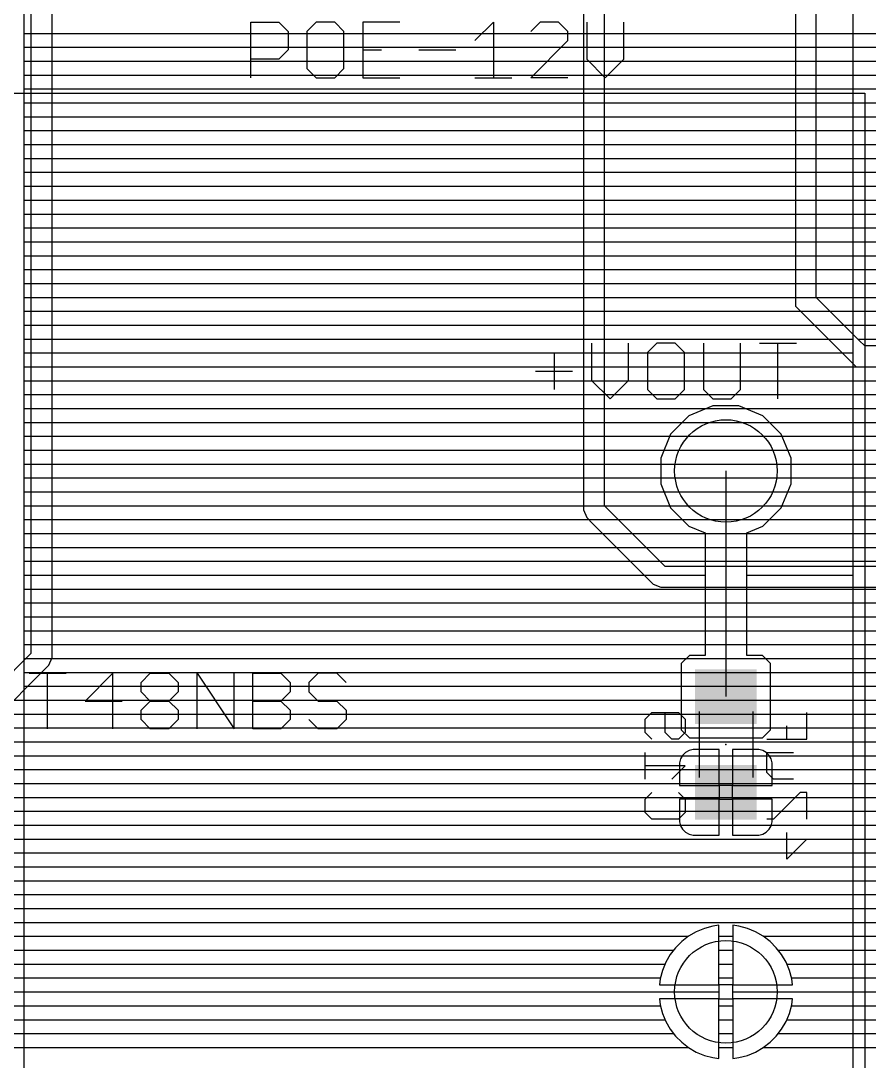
# Model space of a CAD drawing. Extents: x -0.64 to 6, y -0.15 to 7.8.
# Drawn here: x 3.218 to 4.195, y 1.2 to 2.399 of the extents above; entities that cross this region are included whole.
import ezdxf

# ---------------------------------------------------------------- set-up
doc = ezdxf.new("R2010")
doc.units = 0
for name, color, linetype in [('1', 22, 'CONTINUOUS'), ('16', 175, 'CONTINUOUS'), ('17', 82, 'CONTINUOUS'), ('21', 253, 'CONTINUOUS'), ('24', 7, 'CONTINUOUS'), ('26', 253, 'CONTINUOUS'), ('28', 253, 'CONTINUOUS'), ('52', 253, 'CONTINUOUS')]:
    doc.layers.add(name, color=color, linetype=linetype)

# ---------------------------------------------------------------- blocks, each defined once
blk = doc.blocks.new('RECT')
blk.add_solid([(-0.5, -0.5), (0.5, -0.5), (-0.5, 0.5), (0.5, 0.5)])
blk = doc.blocks.new('ROUNDP')
blk.add_circle((0, 0), 0.5)

msp = doc.modelspace()

# ---------------------------------------------------------------- linework, layer by layer
at = {"layer": '1'}
for p, q in [((3.866, 3.444774), (3.866, 1.835226)), ((3.89, 1.84), (3.89, 3.44)), ((3.222, -0.072151), (3.222, 3.326)), ((4.11, 3.3), (4.11, 2.07)), ((4.134, 2.079941), (4.134, 3.290059)), ((3.222, 2.384), (3.866, 2.384)), ((3.89, 2.384), (4.11, 2.384)), ((4.134, 2.384), (5.640059, 2.384)), ((3.222, 2.368), (3.866, 2.368)), ((3.89, 2.368), (4.11, 2.368)), ((4.134, 2.368), (5.044059, 2.368)), ((3.222, 2.352), (3.866, 2.352)), ((3.89, 2.352), (4.11, 2.352)), ((4.134, 2.352), (5.028059, 2.352)), ((3.222, 2.336), (3.866, 2.336)), ((3.89, 2.336), (4.11, 2.336)), ((4.134, 2.336), (5.012059, 2.336)), ((3.222, 2.32), (3.866, 2.32)), ((3.89, 2.32), (4.11, 2.32)), ((4.134, 2.32), (4.996059, 2.32)), ((3.222, 2.304), (3.866, 2.304)), ((3.89, 2.304), (4.11, 2.304)), ((4.134, 2.304), (4.980059, 2.304)), ((3.222, 2.288), (3.866, 2.288)), ((3.89, 2.288), (4.11, 2.288)), ((4.134, 2.288), (4.964059, 2.288)), ((3.222, 2.272), (3.866, 2.272)), ((3.89, 2.272), (4.11, 2.272)), ((4.134, 2.272), (4.927825, 2.272)), ((3.222, 2.256), (3.866, 2.256)), ((3.89, 2.256), (4.11, 2.256)), ((4.134, 2.256), (4.927386, 2.256)), ((3.222, 2.24), (3.866, 2.24)), ((3.89, 2.24), (4.11, 2.24)), ((4.134, 2.24), (4.927386, 2.24)), ((3.222, 2.224), (3.866, 2.224)), ((3.89, 2.224), (4.11, 2.224)), ((4.134, 2.224), (4.927386, 2.224)), ((3.222, 2.208), (3.866, 2.208)), ((3.89, 2.208), (4.11, 2.208)), ((4.134, 2.208), (4.538084, 2.208)), ((3.222, 2.192), (3.866, 2.192)), ((3.89, 2.192), (4.11, 2.192)), ((4.134, 2.192), (4.522084, 2.192)), ((3.222, 2.176), (3.866, 2.176)), ((3.89, 2.176), (4.11, 2.176)), ((4.134, 2.176), (4.5095, 2.176)), ((3.222, 2.16), (3.866, 2.16)), ((3.89, 2.16), (4.11, 2.16)), ((4.134, 2.16), (4.5095, 2.16)), ((3.222, 2.144), (3.866, 2.144)), ((3.89, 2.144), (4.11, 2.144)), ((4.134, 2.144), (4.5095, 2.144)), ((3.222, 2.128), (3.866, 2.128)), ((3.89, 2.128), (4.11, 2.128)), ((4.134, 2.128), (4.5095, 2.128)), ((3.222, 2.112), (3.866, 2.112)), ((3.89, 2.112), (4.11, 2.112)), ((4.134, 2.112), (4.520583, 2.112)), ((3.222, 2.096), (3.866, 2.096)), ((3.89, 2.096), (4.11, 2.096)), ((4.134, 2.096), (4.536583, 2.096)), ((3.222, 2.08), (3.866, 2.08)), ((3.89, 2.08), (4.11, 2.08)), ((4.134, 2.08), (4.915452, 2.08)), ((4.183595, 2.030346), (4.134, 2.079941)), ((3.222, 2.064), (3.866, 2.064)), ((3.89, 2.064), (4.116, 2.064)), ((4.11, 2.07), (4.18, 2)), ((4.149941, 2.064), (4.9085, 2.064)), ((3.222, 2.048), (3.866, 2.048)), ((3.89, 2.048), (4.132, 2.048)), ((4.165941, 2.048), (4.910875, 2.048)), ((3.222, 2.032), (3.866, 2.032)), ((3.89, 2.032), (4.148, 2.032)), ((4.181941, 2.032), (4.925284, 2.032)), ((4.189941, 2.024), (4.183595, 2.030346)), ((3.222, 2.016), (3.866, 2.016)), ((3.89, 2.016), (4.164, 2.016)), ((4.975617, 2.024), (4.189941, 2.024)), ((3.222, 2), (3.866, 2)), ((3.89, 2), (4.18, 2)), ((4.18, 2), (5, 2)), ((3.222, 1.984), (3.866, 1.984)), ((3.89, 1.984), (5.016, 1.984)), ((3.222, 1.968), (3.866, 1.968)), ((3.89, 1.968), (5.032, 1.968)), ((3.222, 1.952), (3.866, 1.952)), ((3.89, 1.952), (5.048, 1.952)), ((3.222, 1.936), (3.866, 1.936)), ((3.89, 1.936), (5.05, 1.936)), ((3.222, 1.92), (3.866, 1.92)), ((3.89, 1.92), (5.05, 1.92)), ((3.222, 1.904), (3.866, 1.904)), ((3.89, 1.904), (5.05, 1.904)), ((3.222, 1.888), (3.866, 1.888)), ((3.89, 1.888), (5.05, 1.888)), ((3.222, 1.872), (3.866, 1.872)), ((3.89, 1.872), (5.05, 1.872)), ((3.222, 1.856), (3.866, 1.856)), ((3.89, 1.856), (5.05, 1.856)), ((3.222, 1.84), (3.866, 1.84)), ((3.866, 1.835226), (3.869654, 1.826405)), ((3.96, 1.77), (3.89, 1.84)), ((3.89, 1.84), (5.05, 1.84)), ((3.222, 1.824), (3.872059, 1.824)), ((3.869654, 1.826405), (3.876405, 1.819654)), ((3.906, 1.824), (5.05, 1.824)), ((3.876405, 1.819654), (3.946405, 1.749654)), ((3.222, 1.808), (3.888059, 1.808)), ((3.922, 1.808), (5.038, 1.808)), ((3.222, 1.792), (3.904059, 1.792)), ((3.938, 1.792), (5.022, 1.792)), ((3.222, 1.776), (3.920059, 1.776)), ((3.954, 1.776), (5.006, 1.776)), ((5, 1.77), (3.96, 1.77)), ((3.222, 1.76), (3.936059, 1.76)), ((3.946405, 1.749654), (3.955226, 1.746)), ((3.222, 1.744), (5.122059, 1.744)), ((3.955226, 1.746), (5.004774, 1.746)), ((3.222, 1.728), (5.140398, 1.728)), ((3.222, 1.712), (5.196, 1.712)), ((3.222, 1.696), (5.196, 1.696)), ((3.222, 1.68), (4.752584, 1.68)), ((3.222, 1.664), (4.736584, 1.664)), ((3.222, 1.648), (4.720584, 1.648)), ((3.222, 1.632), (4.7195, 1.632)), ((3.222, 1.616), (4.7195, 1.616)), ((3.222, 1.6), (4.7195, 1.6)), ((3.222, 1.584), (4.726083, 1.584)), ((3.222, 1.568), (4.742083, 1.568)), ((3.222, 1.552), (4.758083, 1.552)), ((3.222, 1.536), (5.196, 1.536)), ((3.222, 1.52), (5.196, 1.52)), ((3.222, 1.504), (5.196, 1.504)), ((3.222, 1.488), (5.196, 1.488)), ((3.222, 1.472), (5.196, 1.472)), ((3.222, 1.456), (5.196, 1.456)), ((3.222, 1.44), (5.196, 1.44)), ((3.222, 1.424), (5.196, 1.424)), ((3.222, 1.408), (5.196, 1.408)), ((3.222, 1.392), (5.196, 1.392)), ((3.222, 1.376), (4.759834, 1.376)), ((3.222, 1.36), (4.743834, 1.36)), ((4.014935, 1.355737), (4.005178, 1.353122)), ((4.022, 1.356667), (4.014935, 1.355737)), ((4.022, 1.288), (4.022, 1.356667)), ((4.038, 1.356667), (4.038, 1.288)), ((4.045065, 1.355737), (4.038, 1.356667)), ((4.054822, 1.353122), (4.045065, 1.355737)), ((3.222, 1.344), (3.98683, 1.344)), ((3.987099, 1.344206), (3.979085, 1.338057)), ((3.995846, 1.349257), (3.987099, 1.344206)), ((4.005178, 1.353122), (3.995846, 1.349257)), ((4.022, 1.344), (4.038, 1.344)), ((4.064154, 1.349257), (4.054822, 1.353122)), ((4.072901, 1.344206), (4.064154, 1.349257)), ((4.080915, 1.338057), (4.072901, 1.344206)), ((4.07317, 1.344), (4.727834, 1.344)), ((3.971943, 1.330915), (3.965794, 1.322901)), ((3.979085, 1.338057), (3.971943, 1.330915)), ((4.088057, 1.330915), (4.080915, 1.338057)), ((4.094206, 1.322901), (4.088057, 1.330915)), ((3.222, 1.328), (3.969706, 1.328)), ((3.965794, 1.322901), (3.960743, 1.314154)), ((4.022, 1.328), (4.038, 1.328)), ((4.090294, 1.328), (4.722, 1.328)), ((4.099257, 1.314154), (4.094206, 1.322901)), ((3.222, 1.312), (3.959851, 1.312)), ((3.960743, 1.314154), (3.956878, 1.304822)), ((4.022, 1.312), (4.038, 1.312)), ((4.103122, 1.304822), (4.099257, 1.314154)), ((4.100149, 1.312), (4.722, 1.312)), ((3.222, 1.296), (3.954514, 1.296)), ((3.954263, 1.295065), (3.953333, 1.288)), ((3.956878, 1.304822), (3.954263, 1.295065)), ((4.022, 1.296), (4.038, 1.296)), ((4.105737, 1.295065), (4.103122, 1.304822)), ((4.105486, 1.296), (4.722, 1.296)), ((4.106667, 1.288), (4.105737, 1.295065)), ((3.953333, 1.288), (4.021999, 1.288)), ((4.021999, 1.288), (4.021999, 1.272)), ((4.038, 1.288), (4.022, 1.288)), ((4.038, 1.272), (4.038, 1.288)), ((4.038, 1.288), (4.106667, 1.288)), ((3.222, 1.28), (4.021999, 1.28)), ((4.021999, 1.272), (3.953333, 1.272)), ((3.953333, 1.272), (3.954263, 1.264935)), ((4.022, 1.203333), (4.022, 1.271999)), ((4.022, 1.271999), (4.038, 1.271999)), ((4.038, 1.28), (4.723833, 1.28)), ((4.106667, 1.272), (4.038, 1.272)), ((4.038, 1.271999), (4.038, 1.203333)), ((4.105737, 1.264935), (4.106667, 1.272)), ((3.222, 1.264), (3.954514, 1.264)), ((3.954263, 1.264935), (3.956878, 1.255178)), ((4.022, 1.264), (4.038, 1.264)), ((4.103122, 1.255178), (4.105737, 1.264935)), ((4.105486, 1.264), (4.739833, 1.264)), ((3.222, 1.248), (3.959851, 1.248)), ((3.956878, 1.255178), (3.960743, 1.245846)), ((4.022, 1.248), (4.038, 1.248)), ((4.099257, 1.245846), (4.103122, 1.255178)), ((4.100149, 1.248), (4.755833, 1.248)), ((3.960743, 1.245846), (3.965794, 1.237099)), ((3.965794, 1.237099), (3.971943, 1.229085)), ((4.088057, 1.229085), (4.094206, 1.237099)), ((4.094206, 1.237099), (4.099257, 1.245846)), ((3.222, 1.232), (3.969706, 1.232)), ((3.971943, 1.229085), (3.979085, 1.221943)), ((4.022, 1.232), (4.038, 1.232)), ((4.080915, 1.221943), (4.088057, 1.229085)), ((4.090294, 1.232), (4.910875, 1.232)), ((3.222, 1.216), (3.986829, 1.216)), ((3.979085, 1.221943), (3.987099, 1.215794)), ((3.987099, 1.215794), (3.995846, 1.210743)), ((3.995846, 1.210743), (4.005178, 1.206878)), ((4.022, 1.216), (4.038, 1.216)), ((4.054822, 1.206878), (4.064154, 1.210743)), ((4.064154, 1.210743), (4.072901, 1.215794)), ((4.072901, 1.215794), (4.080915, 1.221943)), ((4.07317, 1.216), (4.9085, 1.216)), ((4.005178, 1.206878), (4.014935, 1.204263)), ((4.014935, 1.204263), (4.022, 1.203333)), ((4.038, 1.203333), (4.045065, 1.204263)), ((4.045065, 1.204263), (4.054822, 1.206878))]:
    msp.add_line(p, q, dxfattribs=at)
at = {"layer": '16'}
for p, q in [((4.176, 4.494774), (4.176, 1.055226)), ((3.23, 1.67), (3.23, 3.23)), ((3.254, 1.665226), (3.254, 3.172059)), ((3.254, 2.384), (4.176, 2.384)), ((3.254, 2.368), (4.176, 2.368)), ((3.254, 2.352), (4.176, 2.352)), ((3.254, 2.336), (4.176, 2.336)), ((3.254, 2.32), (4.176, 2.32)), ((3.254, 2.304), (4.176, 2.304)), ((3.254, 2.288), (4.176, 2.288)), ((3.254, 2.272), (4.176, 2.272)), ((3.254, 2.256), (4.176, 2.256)), ((3.254, 2.24), (4.176, 2.24)), ((3.254, 2.224), (4.176, 2.224)), ((3.254, 2.208), (4.176, 2.208)), ((3.254, 2.192), (4.176, 2.192)), ((3.254, 2.176), (4.176, 2.176)), ((3.254, 2.16), (4.176, 2.16)), ((3.254, 2.144), (4.176, 2.144)), ((3.254, 2.128), (4.176, 2.128)), ((3.254, 2.112), (4.176, 2.112)), ((3.254, 2.096), (4.176, 2.096)), ((3.254, 2.08), (4.176, 2.08)), ((3.254, 2.064), (4.176, 2.064)), ((3.254, 2.048), (4.176, 2.048)), ((3.254, 2.032), (4.176, 2.032)), ((3.254, 2.016), (4.176, 2.016)), ((3.254, 2), (4.176, 2)), ((3.254, 1.984), (4.176, 1.984)), ((3.254, 1.968), (4.176, 1.968)), ((4.01507, 1.955055), (3.987485, 1.943629)), ((4.044929, 1.955055), (4.01507, 1.955055)), ((4.072515, 1.943629), (4.044929, 1.955055)), ((3.254, 1.952), (4.007695, 1.952)), ((3.987485, 1.943629), (3.966371, 1.922515)), ((4.052305, 1.952), (4.176, 1.952)), ((4.093629, 1.922515), (4.072515, 1.943629)), ((3.254, 1.936), (3.979856, 1.936)), ((4.080144, 1.936), (4.176, 1.936)), ((3.254, 1.92), (3.965329, 1.92)), ((3.966371, 1.922515), (3.954945, 1.894929)), ((4.105055, 1.894929), (4.093629, 1.922515)), ((4.094671, 1.92), (4.176, 1.92)), ((3.254, 1.904), (3.958702, 1.904)), ((3.954945, 1.894929), (3.954945, 1.86507)), ((4.101298, 1.904), (4.176, 1.904)), ((4.105055, 1.86507), (4.105055, 1.894929)), ((3.254, 1.888), (3.954945, 1.888)), ((4.105055, 1.888), (4.176, 1.888)), ((3.254, 1.872), (3.954945, 1.872)), ((4.03, 1.88), (4.03, 1.620118)), ((4.105055, 1.872), (4.176, 1.872)), ((3.954945, 1.86507), (3.966371, 1.837485)), ((4.093629, 1.837485), (4.105055, 1.86507)), ((3.254, 1.856), (3.958702, 1.856)), ((4.101298, 1.856), (4.176, 1.856)), ((3.254, 1.84), (3.965329, 1.84)), ((3.966371, 1.837485), (3.987485, 1.816371)), ((4.072515, 1.816371), (4.093629, 1.837485)), ((4.09467, 1.84), (4.176, 1.84)), ((3.254, 1.824), (3.979856, 1.824)), ((4.080144, 1.824), (4.176, 1.824)), ((3.987485, 1.816371), (4.006, 1.808702)), ((4.054, 1.808702), (4.072515, 1.816371)), ((3.254, 1.808), (4.006, 1.808)), ((4.006, 1.808702), (4.006, 1.667614)), ((4.054, 1.667614), (4.054, 1.808702)), ((4.054, 1.808), (4.176, 1.808)), ((3.254, 1.792), (4.006, 1.792)), ((4.054, 1.792), (4.176, 1.792)), ((3.254, 1.776), (4.006, 1.776)), ((4.054, 1.776), (4.176, 1.776)), ((3.254, 1.76), (4.006, 1.76)), ((4.054, 1.76), (4.176, 1.76)), ((3.254, 1.744), (4.006, 1.744)), ((4.054, 1.744), (4.176, 1.744)), ((3.254, 1.728), (4.006, 1.728)), ((4.054, 1.728), (4.176, 1.728)), ((3.254, 1.712), (4.006, 1.712)), ((4.054, 1.712), (4.176, 1.712)), ((3.254, 1.696), (4.006, 1.696)), ((4.054, 1.696), (4.176, 1.696)), ((3.254, 1.68), (4.006, 1.68)), ((4.054, 1.68), (4.176, 1.68)), ((3.14, 1.58), (3.23, 1.67)), ((3.987939, 1.667614), (3.978567, 1.658242)), ((4.006, 1.667614), (3.987939, 1.667614)), ((4.07206, 1.667614), (4.054, 1.667614)), ((4.081433, 1.658242), (4.07206, 1.667614)), ((3.243595, 1.649654), (3.250346, 1.656405)), ((3.250346, 1.656405), (3.254, 1.665226)), ((3.253492, 1.664), (3.984325, 1.664)), ((3.978567, 1.658242), (3.978567, 1.581995)), ((4.075674, 1.664), (4.176, 1.664)), ((4.081433, 1.581995), (4.081433, 1.658242)), ((3.153595, 1.559654), (3.243595, 1.649654)), ((3.241941, 1.648), (3.978567, 1.648)), ((4.081433, 1.648), (4.176, 1.648)), ((3.225941, 1.632), (3.978567, 1.632)), ((4.081433, 1.632), (4.176, 1.632)), ((3.209941, 1.616), (3.978567, 1.616)), ((4.081433, 1.616), (4.176, 1.616)), ((3.193941, 1.6), (3.978567, 1.6)), ((4.081433, 1.6), (4.176, 1.6)), ((3.177941, 1.584), (3.978567, 1.584)), ((3.978567, 1.581995), (3.987939, 1.572622)), ((4.07206, 1.572622), (4.081433, 1.581995)), ((4.081433, 1.584), (4.176, 1.584)), ((3.987939, 1.572622), (4.07206, 1.572622)), ((3.161941, 1.568), (4.176, 1.568)), ((3.987619, 1.558151), (3.983515, 1.555781)), ((3.992197, 1.559378), (3.987619, 1.558151)), ((4.022252, 1.559378), (3.992197, 1.559378)), ((4.022252, 1.517631), (4.022252, 1.559378)), ((4.067803, 1.559378), (4.037748, 1.559378)), ((4.037748, 1.559378), (4.037748, 1.517631)), ((4.072381, 1.558151), (4.067803, 1.559378)), ((4.076485, 1.555781), (4.072381, 1.558151)), ((2.077269, 1.552), (3.979915, 1.552)), ((3.977794, 1.548326), (3.976567, 1.543748)), ((3.980163, 1.55243), (3.977794, 1.548326)), ((3.983515, 1.555781), (3.980163, 1.55243)), ((4.022252, 1.552), (4.037748, 1.552)), ((4.079837, 1.55243), (4.076485, 1.555781)), ((4.082206, 1.548326), (4.079837, 1.55243)), ((4.080085, 1.552), (4.176, 1.552)), ((4.083433, 1.543748), (4.082206, 1.548326)), ((2.062913, 1.536), (3.976567, 1.536)), ((3.976567, 1.543748), (3.976567, 1.51763)), ((4.022252, 1.536), (4.037748, 1.536)), ((4.083433, 1.51763), (4.083433, 1.543748)), ((4.083433, 1.536), (4.176, 1.536)), ((0.572191, 1.52), (3.976567, 1.52)), ((3.976567, 1.51763), (4.022251, 1.51763)), ((4.022251, 1.51763), (4.022251, 1.502134)), ((4.022252, 1.52), (4.037748, 1.52)), ((4.037748, 1.517631), (4.022252, 1.517631)), ((4.037749, 1.502134), (4.037749, 1.51763)), ((4.037749, 1.51763), (4.083433, 1.51763)), ((4.083433, 1.52), (4.176, 1.52)), ((0.562953, 1.504), (4.022251, 1.504)), ((4.022251, 1.502134), (3.976567, 1.502134)), ((3.976567, 1.502134), (3.976567, 1.476016)), ((4.022252, 1.460386), (4.022252, 1.502133)), ((4.022252, 1.502133), (4.037748, 1.502133)), ((4.037748, 1.502133), (4.037748, 1.460386)), ((4.037749, 1.504), (4.176, 1.504)), ((4.083433, 1.502134), (4.037749, 1.502134)), ((4.083433, 1.476016), (4.083433, 1.502134)), ((0.547049, 1.488), (3.976567, 1.488)), ((4.022252, 1.488), (4.037748, 1.488)), ((4.083433, 1.488), (4.176, 1.488)), ((3.976567, 1.476016), (3.977794, 1.471438)), ((4.082206, 1.471438), (4.083433, 1.476016)), ((0.523599, 1.472), (3.977643, 1.472)), ((3.977794, 1.471438), (3.980163, 1.467334)), ((3.980163, 1.467334), (3.983515, 1.463982)), ((3.983515, 1.463982), (3.987619, 1.461612)), ((4.022252, 1.472), (4.037748, 1.472)), ((4.072381, 1.461612), (4.076485, 1.463982)), ((4.076485, 1.463982), (4.079837, 1.467334)), ((4.079837, 1.467334), (4.082206, 1.471438)), ((4.082357, 1.472), (4.176, 1.472)), ((1.648594, 1.456), (4.176, 1.456)), ((3.987619, 1.461612), (3.992197, 1.460386)), ((3.992197, 1.460386), (4.022252, 1.460386)), ((4.037748, 1.460386), (4.067803, 1.460386)), ((4.067803, 1.460386), (4.072381, 1.461612)), ((1.665418, 1.44), (4.176, 1.44)), ((1.668842, 1.424), (4.176, 1.424)), ((1.664589, 1.408), (4.176, 1.408)), ((1.643766, 1.392), (4.176, 1.392)), ((0.510054, 1.376), (4.176, 1.376)), ((0.540131, 1.36), (4.176, 1.36)), ((4.014935, 1.355737), (4.005178, 1.353122)), ((4.022, 1.356667), (4.014935, 1.355737)), ((4.022, 1.288), (4.022, 1.356667)), ((4.038, 1.356667), (4.038, 1.288)), ((4.045065, 1.355737), (4.038, 1.356667)), ((4.054822, 1.353122), (4.045065, 1.355737)), ((0.557877, 1.344), (3.98683, 1.344)), ((3.987099, 1.344206), (3.979085, 1.338057)), ((3.995846, 1.349257), (3.987099, 1.344206)), ((4.005178, 1.353122), (3.995846, 1.349257)), ((4.022, 1.344), (4.038, 1.344)), ((4.064154, 1.349257), (4.054822, 1.353122)), ((4.072901, 1.344206), (4.064154, 1.349257)), ((4.080915, 1.338057), (4.072901, 1.344206)), ((4.07317, 1.344), (4.176, 1.344)), ((3.971943, 1.330915), (3.965794, 1.322901)), ((3.979085, 1.338057), (3.971943, 1.330915)), ((4.088057, 1.330915), (4.080915, 1.338057)), ((4.094206, 1.322901), (4.088057, 1.330915)), ((2.059863, 1.328), (3.969706, 1.328)), ((3.965794, 1.322901), (3.960743, 1.314154)), ((4.022, 1.328), (4.038, 1.328)), ((4.090294, 1.328), (4.176, 1.328)), ((4.099257, 1.314154), (4.094206, 1.322901)), ((2.076447, 1.312), (3.959851, 1.312)), ((3.960743, 1.314154), (3.956878, 1.304822)), ((4.022, 1.312), (4.038, 1.312)), ((4.103122, 1.304822), (4.099257, 1.314154)), ((4.100149, 1.312), (4.176, 1.312)), ((2.084089, 1.296), (3.954514, 1.296)), ((3.954263, 1.295065), (3.953333, 1.288)), ((3.956878, 1.304822), (3.954263, 1.295065)), ((4.022, 1.296), (4.038, 1.296)), ((4.105737, 1.295065), (4.103122, 1.304822)), ((4.105486, 1.296), (4.176, 1.296)), ((4.106667, 1.288), (4.105737, 1.295065)), ((3.953333, 1.288), (4.021999, 1.288)), ((4.021999, 1.288), (4.021999, 1.272)), ((4.038, 1.288), (4.022, 1.288)), ((4.038, 1.272), (4.038, 1.288)), ((4.038, 1.288), (4.106667, 1.288)), ((2.034796, 1.28), (4.021999, 1.28)), ((4.021999, 1.272), (3.953333, 1.272)), ((3.953333, 1.272), (3.954263, 1.264935)), ((4.022, 1.203333), (4.022, 1.271999)), ((4.022, 1.271999), (4.038, 1.271999)), ((4.038, 1.28), (4.176, 1.28)), ((4.106667, 1.272), (4.038, 1.272)), ((4.038, 1.271999), (4.038, 1.203333)), ((4.105737, 1.264935), (4.106667, 1.272)), ((2.084089, 1.264), (3.954514, 1.264)), ((3.954263, 1.264935), (3.956878, 1.255178)), ((4.022, 1.264), (4.038, 1.264)), ((4.103122, 1.255178), (4.105737, 1.264935)), ((4.105486, 1.264), (4.176, 1.264)), ((2.076447, 1.248), (3.959851, 1.248)), ((3.956878, 1.255178), (3.960743, 1.245846)), ((4.022, 1.248), (4.038, 1.248)), ((4.099257, 1.245846), (4.103122, 1.255178)), ((4.100149, 1.248), (4.176, 1.248)), ((3.960743, 1.245846), (3.965794, 1.237099)), ((3.965794, 1.237099), (3.971943, 1.229085)), ((4.088057, 1.229085), (4.094206, 1.237099)), ((4.094206, 1.237099), (4.099257, 1.245846)), ((2.059863, 1.232), (3.969706, 1.232)), ((3.971943, 1.229085), (3.979085, 1.221943)), ((4.022, 1.232), (4.038, 1.232)), ((4.080915, 1.221943), (4.088057, 1.229085)), ((4.090294, 1.232), (4.176, 1.232)), ((0.907903, 1.216), (3.986829, 1.216)), ((3.979085, 1.221943), (3.987099, 1.215794)), ((3.987099, 1.215794), (3.995846, 1.210743)), ((3.995846, 1.210743), (4.005178, 1.206878)), ((4.022, 1.216), (4.038, 1.216)), ((4.054822, 1.206878), (4.064154, 1.210743)), ((4.064154, 1.210743), (4.072901, 1.215794)), ((4.072901, 1.215794), (4.080915, 1.221943)), ((4.07317, 1.216), (4.176, 1.216)), ((4.005178, 1.206878), (4.014935, 1.204263)), ((4.014935, 1.204263), (4.022, 1.203333)), ((4.038, 1.203333), (4.045065, 1.204263)), ((4.045065, 1.204263), (4.054822, 1.206878))]:
    msp.add_line(p, q, dxfattribs=at)
at = {"layer": '21'}
for p, q in [((3.483, 2.333), (3.483, 2.397055)), ((3.483, 2.397055), (3.515027, 2.397055)), ((3.515027, 2.397055), (3.525703, 2.386379)), ((3.558131, 2.397055), (3.547455, 2.386379)), ((3.579482, 2.397055), (3.558131, 2.397055)), ((3.590158, 2.386379), (3.579482, 2.397055)), ((3.654613, 2.397055), (3.61191, 2.397055)), ((3.61191, 2.397055), (3.61191, 2.333)), ((3.74082, 2.375703), (3.762171, 2.397055)), ((3.762171, 2.397055), (3.762171, 2.333)), ((3.815951, 2.397055), (3.805275, 2.386379)), ((3.837302, 2.397055), (3.815951, 2.397055)), ((3.847978, 2.386379), (3.837302, 2.397055)), ((3.86973, 2.397055), (3.86973, 2.354352)), ((3.912433, 2.354352), (3.912433, 2.397055)), ((3.525703, 2.386379), (3.525703, 2.365027)), ((3.547455, 2.386379), (3.547455, 2.343676)), ((3.590158, 2.343676), (3.590158, 2.386379)), ((3.847978, 2.375703), (3.847978, 2.386379)), ((3.805275, 2.333), (3.847978, 2.375703)), ((3.525703, 2.365027), (3.515027, 2.354352)), ((3.61191, 2.365027), (3.633261, 2.365027)), ((3.676365, 2.365027), (3.719068, 2.365027)), ((3.515027, 2.354352), (3.483, 2.354352)), ((3.86973, 2.354352), (3.891081, 2.333)), ((3.891081, 2.333), (3.912433, 2.354352)), ((3.547455, 2.343676), (3.558131, 2.333)), ((3.579482, 2.333), (3.590158, 2.343676)), ((3.558131, 2.333), (3.579482, 2.333)), ((3.61191, 2.333), (3.654613, 2.333)), ((3.74082, 2.333), (3.783523, 2.333)), ((3.847978, 2.333), (3.805275, 2.333)), ((1.87, 2.315), (4.19, 2.315)), ((4.19, 2.315), (4.19, 0.845)), ((3.87518, 2.027055), (3.87518, 1.984352)), ((3.917883, 1.984352), (3.917883, 2.027055)), ((3.95031, 2.027055), (3.939635, 2.016379)), ((3.971662, 2.027055), (3.95031, 2.027055)), ((3.982338, 2.016379), (3.971662, 2.027055)), ((4.00409, 2.027055), (4.00409, 1.973676)), ((4.046793, 1.973676), (4.046793, 2.027055)), ((4.068545, 2.027055), (4.111248, 2.027055)), ((4.089896, 1.963), (4.089896, 2.027055)), ((3.832076, 2.016379), (3.832076, 1.973676)), ((3.939635, 2.016379), (3.939635, 1.973676)), ((3.982338, 1.973676), (3.982338, 2.016379)), ((3.810725, 1.995027), (3.853428, 1.995027)), ((3.87518, 1.984352), (3.896531, 1.963)), ((3.896531, 1.963), (3.917883, 1.984352)), ((3.939635, 1.973676), (3.95031, 1.963)), ((3.971662, 1.963), (3.982338, 1.973676)), ((4.00409, 1.973676), (4.014765, 1.963)), ((4.036117, 1.963), (4.046793, 1.973676)), ((3.95031, 1.963), (3.971662, 1.963)), ((4.014765, 1.963), (4.036117, 1.963)), ((3.22755, 1.647055), (3.270253, 1.647055)), ((3.248901, 1.583), (3.248901, 1.647055)), ((3.324032, 1.647055), (3.292005, 1.615027)), ((3.324032, 1.583), (3.324032, 1.647055)), ((3.35646, 1.636379), (3.367135, 1.647055)), ((3.367135, 1.647055), (3.388487, 1.647055)), ((3.388487, 1.647055), (3.399163, 1.636379)), ((3.420915, 1.583), (3.420915, 1.647055)), ((3.420915, 1.647055), (3.463618, 1.583)), ((3.463618, 1.583), (3.463618, 1.647055)), ((3.48537, 1.583), (3.48537, 1.647055)), ((3.48537, 1.647055), (3.517397, 1.647055)), ((3.517397, 1.647055), (3.528073, 1.636379)), ((3.5605, 1.647055), (3.549825, 1.636379)), ((3.581852, 1.647055), (3.5605, 1.647055)), ((3.592528, 1.636379), (3.581852, 1.647055)), ((3.35646, 1.625703), (3.35646, 1.636379)), ((3.399163, 1.636379), (3.399163, 1.625703)), ((3.528073, 1.636379), (3.528073, 1.625703)), ((3.549825, 1.636379), (3.549825, 1.625703)), ((3.367135, 1.615027), (3.35646, 1.625703)), ((3.399163, 1.625703), (3.388487, 1.615027)), ((3.528073, 1.625703), (3.517397, 1.615027)), ((3.549825, 1.625703), (3.5605, 1.615027)), ((3.292005, 1.615027), (3.334708, 1.615027)), ((3.35646, 1.604352), (3.367135, 1.615027)), ((3.367135, 1.615027), (3.388487, 1.615027)), ((3.388487, 1.615027), (3.399163, 1.604352)), ((3.48537, 1.615027), (3.517397, 1.615027)), ((3.517397, 1.615027), (3.528073, 1.604352)), ((3.5605, 1.615027), (3.581852, 1.615027)), ((3.581852, 1.615027), (3.592528, 1.604352)), ((3.35646, 1.593676), (3.35646, 1.604352)), ((3.399163, 1.604352), (3.399163, 1.593676)), ((3.528073, 1.604352), (3.528073, 1.593676)), ((3.592528, 1.604352), (3.592528, 1.593676)), ((3.367135, 1.583), (3.35646, 1.593676)), ((3.388487, 1.583), (3.367135, 1.583)), ((3.399163, 1.593676), (3.388487, 1.583)), ((3.517397, 1.583), (3.48537, 1.583)), ((3.528073, 1.593676), (3.517397, 1.583)), ((3.5605, 1.583), (3.549825, 1.593676)), ((3.581852, 1.583), (3.5605, 1.583)), ((3.592528, 1.593676), (3.581852, 1.583))]:
    msp.add_line(p, q, dxfattribs=at)
at = {"layer": '24'}
msp.add_point((4.03, 1.565), dxfattribs=at)
at = {"layer": '26'}
for p, q in [((3.937, 1.59398), (3.944673, 1.601653)), ((3.937, 1.578634), (3.937, 1.59398)), ((3.944673, 1.601653), (3.975366, 1.601653)), ((3.96002, 1.578634), (3.96002, 1.601653)), ((3.975366, 1.601653), (3.983039, 1.59398)), ((3.983039, 1.59398), (3.983039, 1.578634)), ((3.944673, 1.570961), (3.937, 1.578634)), ((3.967693, 1.570961), (3.96002, 1.578634)), ((3.975366, 1.570961), (3.967693, 1.570961)), ((3.983039, 1.578634), (3.975366, 1.570961)), ((3.937, 1.524921), (3.937, 1.555614)), ((3.983039, 1.540268), (3.937, 1.540268)), ((3.967693, 1.524921), (3.983039, 1.540268)), ((3.937, 1.501902), (3.944673, 1.509575)), ((3.937, 1.486555), (3.937, 1.501902)), ((3.975366, 1.509575), (3.983039, 1.501902)), ((3.983039, 1.501902), (3.983039, 1.486555)), ((3.944673, 1.478882), (3.937, 1.486555)), ((3.983039, 1.486555), (3.975366, 1.478882)), ((3.975366, 1.478882), (3.944673, 1.478882))]:
    msp.add_line(p, q, dxfattribs=at)
at = {"layer": '28'}
for p, q in [((4.123039, 1.57096), (4.123039, 1.601653)), ((4.10002, 1.57096), (4.10002, 1.586307)), ((4.077, 1.57096), (4.123039, 1.57096)), ((4.077, 1.532594), (4.077, 1.555614)), ((4.077, 1.555614), (4.107693, 1.555614)), ((4.084673, 1.524921), (4.077, 1.532594)), ((4.107693, 1.524921), (4.084673, 1.524921)), ((4.115366, 1.509575), (4.084673, 1.478882)), ((4.123039, 1.509575), (4.115366, 1.509575)), ((4.123039, 1.478882), (4.123039, 1.509575)), ((4.084673, 1.478882), (4.077, 1.478882)), ((4.10002, 1.432843), (4.10002, 1.463535)), ((4.077, 1.455862), (4.123039, 1.455862)), ((4.123039, 1.455862), (4.10002, 1.432843))]:
    msp.add_line(p, q, dxfattribs=at)
at = {"layer": '52'}
for p, q in [((3.999016, 1.602992), (3.999016, 1.527008)), ((4.060984, 1.602992), (4.060984, 1.527008))]:
    msp.add_line(p, q, dxfattribs=at)

# ---------------------------------------------------------------- block references
at = {"layer": '16', "xscale": 0.062992, "yscale": 0.070866, "rotation": 270}
for p in [(4.03, 1.620118), (4.03, 1.509882)]:
    msp.add_blockref('RECT', p, dxfattribs=at)
at = {"layer": '17', "xscale": 0.11811, "yscale": 0.11811}
for p in [(4.03, 1.88), (4.03, 1.88), (4.03, 1.28), (4.03, 1.28)]:
    msp.add_blockref('ROUNDP', p, dxfattribs=at)
at = {"layer": '52', "xscale": 0.029531, "yscale": 0.066929, "rotation": 270}
for p in [(4.030035, 1.617234), (4.029965, 1.512766)]:
    msp.add_blockref('RECT', p, dxfattribs=at)

doc.saveas('drawing.dxf')
